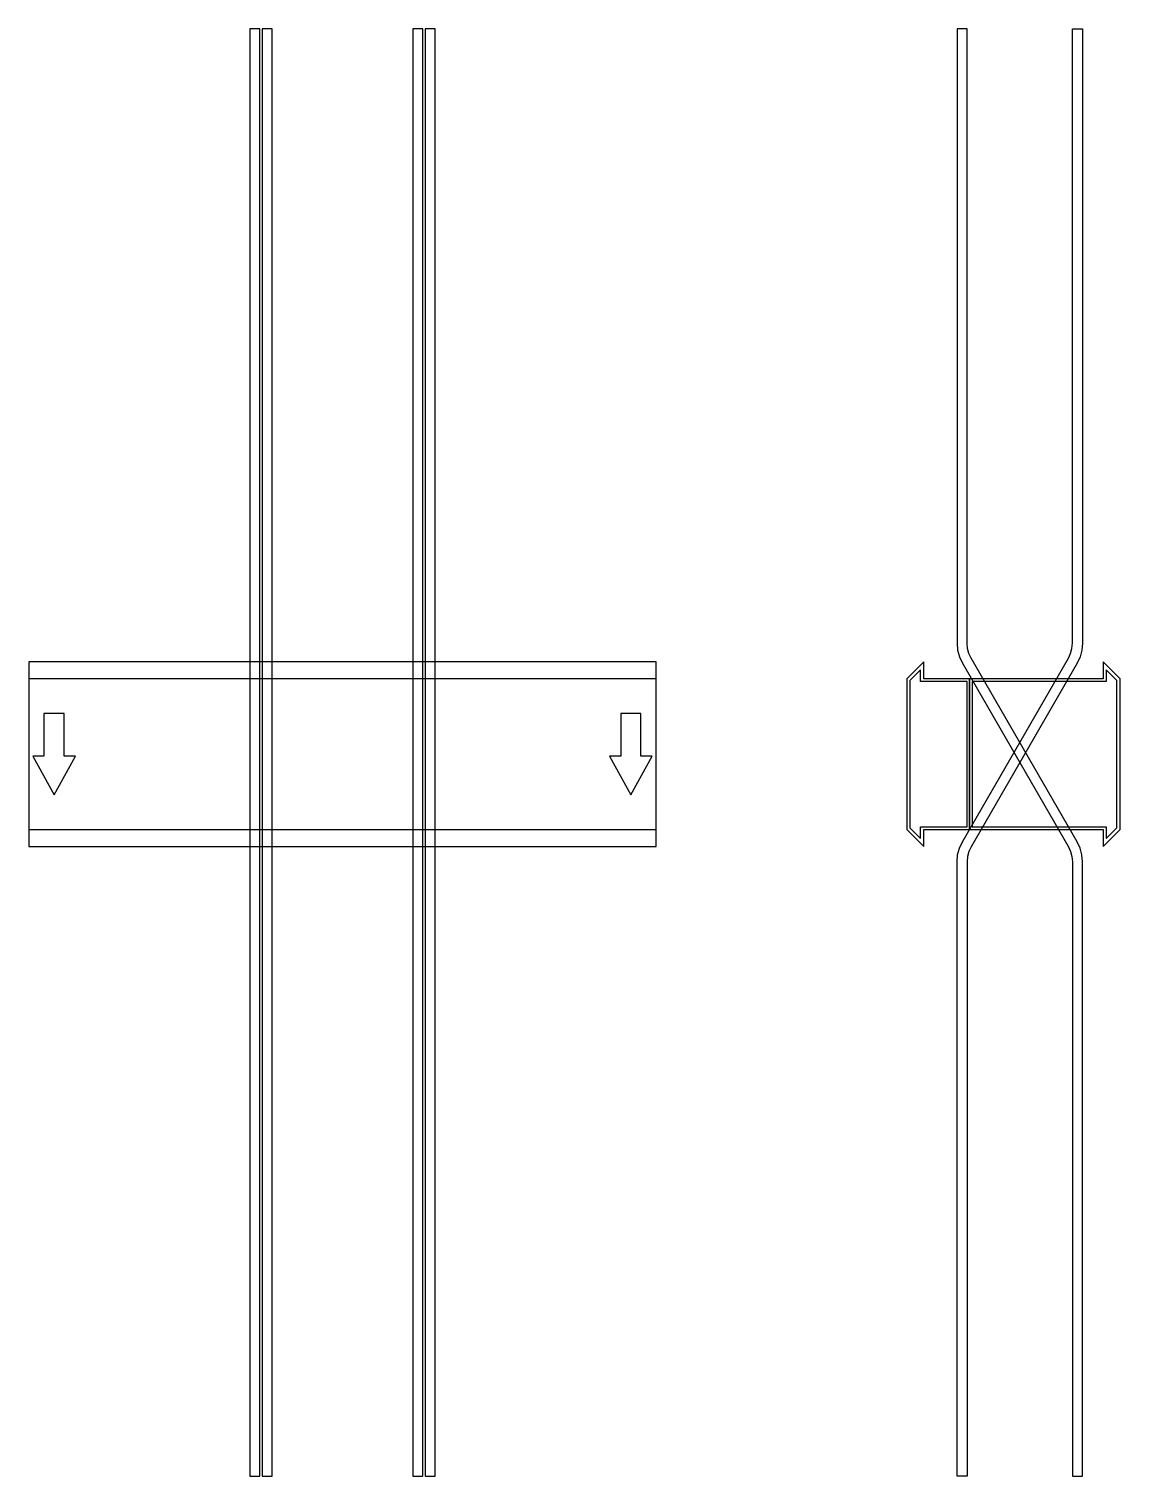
# Model space of a CAD drawing. Extents: x 0 to 870, y -576 to 578.
import ezdxf

# ---------------------------------------------------------------- set-up
doc = ezdxf.new("R2010")
doc.units = 0
doc.layers.add('Halfen', color=7, linetype='CONTINUOUS')

msp = doc.modelspace()

# ---------------------------------------------------------------- linework, layer by layer
at = {"layer": 'Halfen', "color": 7}
for points in [[(184, -575.609), (184, 578.25), (176, 578.25), (176, -575.609)], [(194, -575.609), (194, 578.25), (186, 578.25), (186, -575.609)], [(314, -575.609), (314, 578.25), (306, 578.25), (306, -575.609)], [(324, -575.609), (324, 578.25), (316, 578.25), (316, -575.609)], [(840, -575.609), (840, -85.856), (839.514, -80.3), (838.07, -74.912), (835.713, -69.856), (751.215, 76.497), (749.447, 80.289), (748.365, 84.33), (748, 88.497), (748, 578.25), (740, 578.25), (740, 88.497), (740.486, 82.941), (741.93, 77.553), (744.287, 72.497), (828.785, -73.856), (830.553, -77.648), (831.635, -81.689), (832, -85.856), (832, -575.609)], [(740, -575.609), (740, -85.856), (740.486, -80.3), (741.93, -74.912), (744.287, -69.856), (828.785, 76.497), (830.553, 80.289), (831.635, 84.33), (832, 88.497), (832, 578.25), (840, 578.25), (840, 88.497), (839.514, 82.941), (838.07, 77.553), (835.713, 72.497), (751.215, -73.856), (749.447, -77.648), (748.365, -81.689), (748, -85.856), (748, -575.609)], [(0, -73.5), (500, -73.5), (500, 73.5), (0, 73.5)], [(750, -60), (750, 60), (713.5, 60), (713.5, 73.5), (700, 60), (700, -60), (713.5, -73.5), (713.5, -60)], [(870, -60), (870, 60), (856.5, 73.5), (856.5, 60), (750, 60), (750, -60), (856.5, -60), (856.5, -73.5)], [(0, -60), (500, -60), (500, 60), (0, 60)], [(748, -58), (748, 58), (711, 58), (711, 67.25), (702.5, 58.75), (702.5, -58.75), (711, -67.25), (711, -58)], [(867.5, -58.75), (867.5, 58.75), (859, 67.25), (859, 58), (752, 58), (752, -58), (859, -58), (859, -67.25)], [(20, -32.5), (37, -1.5), (28, -1.5), (28, 32.5), (12, 32.5), (12, -1.5), (3, -1.5)], [(480, -32.5), (497, -1.5), (488, -1.5), (488, 32.5), (472, 32.5), (472, -1.5), (463, -1.5)]]:
    msp.add_lwpolyline(points, close=True, dxfattribs=at)

doc.saveas('drawing.dxf')
